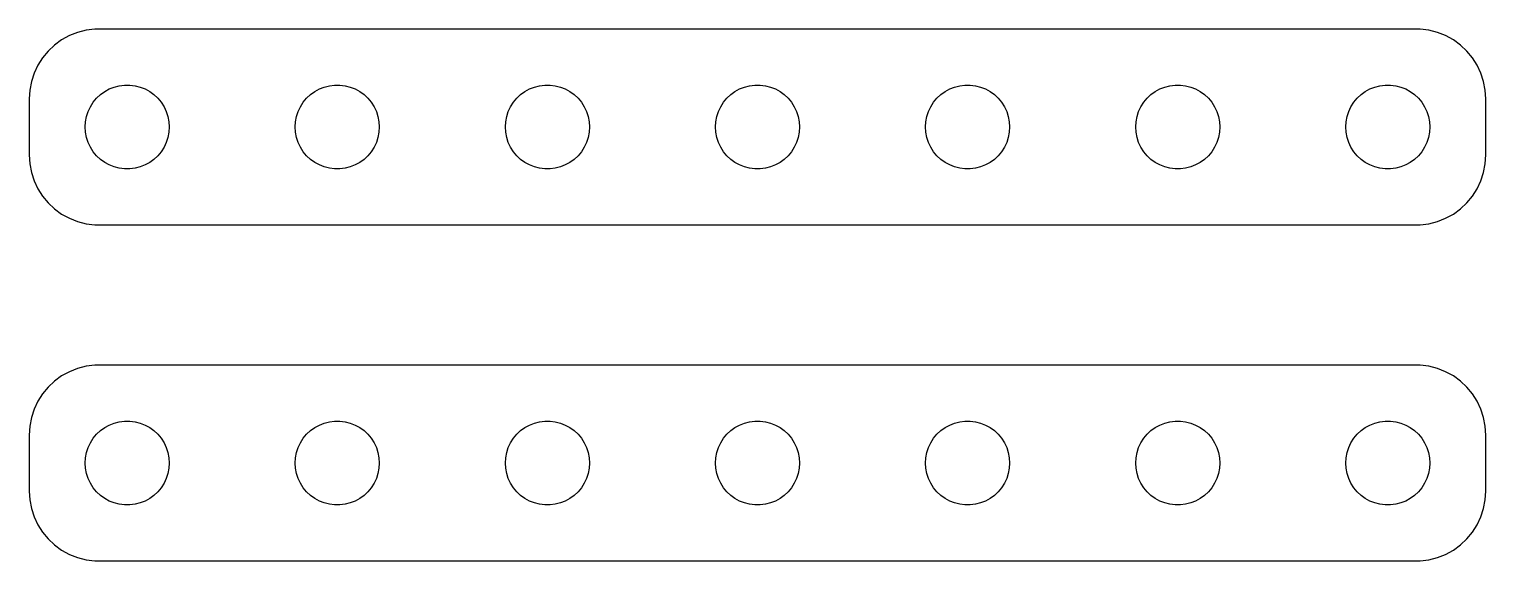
# Model space of a CAD drawing. Header units: metres. Extents: x -52 to 52, y 113 to 223.
# Drawn here: x -52 to 52, y 113 to 151 of the extents above; entities that cross this region are included whole.
import ezdxf

# ---------------------------------------------------------------- set-up
doc = ezdxf.new("R2010")
doc.units = ezdxf.units.M

msp = doc.modelspace()

# ---------------------------------------------------------------- linework, layer by layer
for p, q in [((-47.9369, 150.911), (-48.5451, 150.755)), ((-47.3139, 150.99), (-47.9369, 150.911)), ((47.3139, 150.99), (-47.3139, 150.99)), ((47.9369, 150.911), (47.3139, 150.99)), ((48.5451, 150.755), (47.9369, 150.911)), ((-50.1871, 149.853), (-50.6448, 149.423)), ((-49.6791, 150.222), (-50.1871, 149.853)), ((-49.1289, 150.524), (-49.6791, 150.222)), ((-48.5451, 150.755), (-49.1289, 150.524)), ((49.1289, 150.524), (48.5451, 150.755)), ((49.6791, 150.222), (49.1289, 150.524)), ((50.1871, 149.853), (49.6791, 150.222)), ((50.6448, 149.423), (50.1871, 149.853)), ((-51.0451, 148.939), (-51.3815, 148.409)), ((-50.6448, 149.423), (-51.0451, 148.939)), ((51.0451, 148.939), (50.6448, 149.423)), ((51.3815, 148.409), (51.0451, 148.939)), ((-51.6489, 147.841), (-51.8429, 147.243)), ((-51.3815, 148.409), (-51.6489, 147.841)), ((51.6489, 147.841), (51.3815, 148.409)), ((51.8429, 147.243), (51.6489, 147.841)), ((-51.8429, 147.243), (-51.9606, 146.627)), ((-46.6075, 146.533), (-46.2773, 146.714)), ((-46.2773, 146.714), (-45.927, 146.853)), ((-45.927, 146.853), (-45.5621, 146.947)), ((-45.5621, 146.947), (-45.1884, 146.994)), ((-45.1884, 146.994), (-44.8116, 146.994)), ((-44.8116, 146.994), (-44.4379, 146.947)), ((-44.4379, 146.947), (-44.0729, 146.853)), ((-44.0729, 146.853), (-43.7227, 146.714)), ((-43.7227, 146.714), (-43.3925, 146.533)), ((-31.6075, 146.533), (-31.2773, 146.714)), ((-31.2773, 146.714), (-30.927, 146.853)), ((-30.927, 146.853), (-30.5621, 146.947)), ((-30.5621, 146.947), (-30.1884, 146.994)), ((-30.1884, 146.994), (-29.8116, 146.994)), ((-29.8116, 146.994), (-29.4379, 146.947)), ((-29.4379, 146.947), (-29.0729, 146.853)), ((-29.0729, 146.853), (-28.7227, 146.714)), ((-28.7227, 146.714), (-28.3925, 146.533)), ((-16.6075, 146.533), (-16.2773, 146.714)), ((-16.2773, 146.714), (-15.927, 146.853)), ((-15.927, 146.853), (-15.5621, 146.947)), ((-15.5621, 146.947), (-15.1884, 146.994)), ((-15.1884, 146.994), (-14.8116, 146.994)), ((-14.8116, 146.994), (-14.4379, 146.947)), ((-14.4379, 146.947), (-14.0729, 146.853)), ((-14.0729, 146.853), (-13.7227, 146.714)), ((-13.7227, 146.714), (-13.3925, 146.533)), ((-1.60747, 146.533), (-1.27733, 146.714)), ((-1.27733, 146.714), (-0.92705, 146.853)), ((-0.92705, 146.853), (-0.56213, 146.947)), ((-0.56213, 146.947), (-0.18837, 146.994)), ((-0.18837, 146.994), (0.18837, 146.994)), ((0.18837, 146.994), (0.56213, 146.947)), ((0.56213, 146.947), (0.92705, 146.853)), ((0.92705, 146.853), (1.27733, 146.714)), ((1.27733, 146.714), (1.60747, 146.533)), ((13.3925, 146.533), (13.7227, 146.714)), ((13.7227, 146.714), (14.0729, 146.853)), ((14.0729, 146.853), (14.4379, 146.947)), ((14.4379, 146.947), (14.8116, 146.994)), ((14.8116, 146.994), (15.1884, 146.994)), ((15.1884, 146.994), (15.5621, 146.947)), ((15.5621, 146.947), (15.927, 146.853)), ((15.927, 146.853), (16.2773, 146.714)), ((16.2773, 146.714), (16.6075, 146.533)), ((28.3925, 146.533), (28.7227, 146.714)), ((28.7227, 146.714), (29.0729, 146.853)), ((29.0729, 146.853), (29.4379, 146.947)), ((29.4379, 146.947), (29.8116, 146.994)), ((29.8116, 146.994), (30.1884, 146.994)), ((30.1884, 146.994), (30.5621, 146.947)), ((30.5621, 146.947), (30.927, 146.853)), ((30.927, 146.853), (31.2773, 146.714)), ((31.2773, 146.714), (31.6075, 146.533)), ((43.3925, 146.533), (43.7227, 146.714)), ((43.7227, 146.714), (44.0729, 146.853)), ((44.0729, 146.853), (44.4379, 146.947)), ((44.4379, 146.947), (44.8116, 146.994)), ((44.8116, 146.994), (45.1884, 146.994)), ((45.1884, 146.994), (45.5621, 146.947)), ((45.5621, 146.947), (45.927, 146.853)), ((45.927, 146.853), (46.2773, 146.714)), ((46.2773, 146.714), (46.6075, 146.533)), ((51.9606, 146.627), (51.8429, 147.243)), ((-51.9606, 146.627), (-52, 146)), ((-52, 146), (-52, 142)), ((-47.6289, 145.445), (-47.427, 145.763)), ((-47.427, 145.763), (-47.1869, 146.054)), ((-47.1869, 146.054), (-46.9123, 146.312)), ((-46.9123, 146.312), (-46.6075, 146.533)), ((-43.3925, 146.533), (-43.0877, 146.312)), ((-43.0877, 146.312), (-42.8131, 146.054)), ((-42.8131, 146.054), (-42.5729, 145.763)), ((-42.5729, 145.763), (-42.3711, 145.445)), ((-32.6289, 145.445), (-32.427, 145.763)), ((-32.427, 145.763), (-32.1869, 146.054)), ((-32.1869, 146.054), (-31.9123, 146.312)), ((-31.9123, 146.312), (-31.6075, 146.533)), ((-28.3925, 146.533), (-28.0877, 146.312)), ((-28.0877, 146.312), (-27.8131, 146.054)), ((-27.8131, 146.054), (-27.5729, 145.763)), ((-27.5729, 145.763), (-27.3711, 145.445)), ((-17.6289, 145.445), (-17.427, 145.763)), ((-17.427, 145.763), (-17.1869, 146.054)), ((-17.1869, 146.054), (-16.9123, 146.312)), ((-16.9123, 146.312), (-16.6075, 146.533)), ((-13.3925, 146.533), (-13.0877, 146.312)), ((-13.0877, 146.312), (-12.8131, 146.054)), ((-12.8131, 146.054), (-12.5729, 145.763)), ((-12.5729, 145.763), (-12.3711, 145.445)), ((-2.62891, 145.445), (-2.42705, 145.763)), ((-2.42705, 145.763), (-2.1869, 146.054)), ((-2.1869, 146.054), (-1.91226, 146.312)), ((-1.91226, 146.312), (-1.60747, 146.533)), ((1.60747, 146.533), (1.91226, 146.312)), ((1.91226, 146.312), (2.1869, 146.054)), ((2.1869, 146.054), (2.42705, 145.763)), ((2.42705, 145.763), (2.62891, 145.445)), ((12.3711, 145.445), (12.5729, 145.763)), ((12.5729, 145.763), (12.8131, 146.054)), ((12.8131, 146.054), (13.0877, 146.312)), ((13.0877, 146.312), (13.3925, 146.533)), ((16.6075, 146.533), (16.9123, 146.312)), ((16.9123, 146.312), (17.1869, 146.054)), ((17.1869, 146.054), (17.427, 145.763)), ((17.427, 145.763), (17.6289, 145.445)), ((27.3711, 145.445), (27.5729, 145.763)), ((27.5729, 145.763), (27.8131, 146.054)), ((27.8131, 146.054), (28.0877, 146.312)), ((28.0877, 146.312), (28.3925, 146.533)), ((31.6075, 146.533), (31.9123, 146.312)), ((31.9123, 146.312), (32.1869, 146.054)), ((32.1869, 146.054), (32.427, 145.763)), ((32.427, 145.763), (32.6289, 145.445)), ((42.3711, 145.445), (42.5729, 145.763)), ((42.5729, 145.763), (42.8131, 146.054)), ((42.8131, 146.054), (43.0877, 146.312)), ((43.0877, 146.312), (43.3925, 146.533)), ((46.6075, 146.533), (46.9123, 146.312)), ((46.9123, 146.312), (47.1869, 146.054)), ((47.1869, 146.054), (47.427, 145.763)), ((47.427, 145.763), (47.6289, 145.445)), ((52, 146), (51.9606, 146.627)), ((52, 142), (52, 146)), ((-47.9763, 144.376), (-47.9057, 144.746)), ((-47.9057, 144.746), (-47.7893, 145.104)), ((-47.7893, 145.104), (-47.6289, 145.445)), ((-42.3711, 145.445), (-42.2107, 145.104)), ((-42.2107, 145.104), (-42.0942, 144.746)), ((-42.0942, 144.746), (-42.0237, 144.376)), ((-32.9763, 144.376), (-32.9057, 144.746)), ((-32.9057, 144.746), (-32.7893, 145.104)), ((-32.7893, 145.104), (-32.6289, 145.445)), ((-27.3711, 145.445), (-27.2107, 145.104)), ((-27.2107, 145.104), (-27.0942, 144.746)), ((-27.0942, 144.746), (-27.0237, 144.376)), ((-17.9763, 144.376), (-17.9057, 144.746)), ((-17.9057, 144.746), (-17.7893, 145.104)), ((-17.7893, 145.104), (-17.6289, 145.445)), ((-12.3711, 145.445), (-12.2107, 145.104)), ((-12.2107, 145.104), (-12.0942, 144.746)), ((-12.0942, 144.746), (-12.0237, 144.376)), ((-2.97633, 144.376), (-2.90575, 144.746)), ((-2.90575, 144.746), (-2.78932, 145.104)), ((-2.78932, 145.104), (-2.62891, 145.445)), ((2.62891, 145.445), (2.78932, 145.104)), ((2.78932, 145.104), (2.90575, 144.746)), ((2.90575, 144.746), (2.97633, 144.376)), ((12.0237, 144.376), (12.0942, 144.746)), ((12.0942, 144.746), (12.2107, 145.104)), ((12.2107, 145.104), (12.3711, 145.445)), ((17.6289, 145.445), (17.7893, 145.104)), ((17.7893, 145.104), (17.9057, 144.746)), ((17.9057, 144.746), (17.9763, 144.376)), ((27.0237, 144.376), (27.0942, 144.746)), ((27.0942, 144.746), (27.2107, 145.104)), ((27.2107, 145.104), (27.3711, 145.445)), ((32.6289, 145.445), (32.7893, 145.104)), ((32.7893, 145.104), (32.9057, 144.746)), ((32.9057, 144.746), (32.9763, 144.376)), ((42.0237, 144.376), (42.0942, 144.746)), ((42.0942, 144.746), (42.2107, 145.104)), ((42.2107, 145.104), (42.3711, 145.445)), ((47.6289, 145.445), (47.7893, 145.104)), ((47.7893, 145.104), (47.9057, 144.746)), ((47.9057, 144.746), (47.9763, 144.376)), ((-48, 144), (-47.9763, 144.376)), ((-47.9763, 143.624), (-48, 144)), ((-47.9057, 143.254), (-47.9763, 143.624)), ((-42.0237, 143.624), (-42.0942, 143.254)), ((-42.0237, 144.376), (-42, 144)), ((-42, 144), (-42.0237, 143.624)), ((-33, 144), (-32.9763, 144.376)), ((-32.9763, 143.624), (-33, 144)), ((-32.9057, 143.254), (-32.9763, 143.624)), ((-27.0237, 143.624), (-27.0942, 143.254)), ((-27.0237, 144.376), (-27, 144)), ((-27, 144), (-27.0237, 143.624)), ((-18, 144), (-17.9763, 144.376)), ((-17.9763, 143.624), (-18, 144)), ((-17.9057, 143.254), (-17.9763, 143.624)), ((-12.0237, 143.624), (-12.0942, 143.254)), ((-12.0237, 144.376), (-12, 144)), ((-12, 144), (-12.0237, 143.624)), ((-3, 144), (-2.97633, 144.376)), ((-2.97633, 143.624), (-3, 144)), ((-2.90575, 143.254), (-2.97633, 143.624)), ((2.97633, 143.624), (2.90575, 143.254)), ((2.97633, 144.376), (3, 144)), ((3, 144), (2.97633, 143.624)), ((12, 144), (12.0237, 144.376)), ((12.0237, 143.624), (12, 144)), ((12.0942, 143.254), (12.0237, 143.624)), ((17.9763, 143.624), (17.9057, 143.254)), ((17.9763, 144.376), (18, 144)), ((18, 144), (17.9763, 143.624)), ((27, 144), (27.0237, 144.376)), ((27.0237, 143.624), (27, 144)), ((27.0942, 143.254), (27.0237, 143.624)), ((32.9763, 143.624), (32.9057, 143.254)), ((32.9763, 144.376), (33, 144)), ((33, 144), (32.9763, 143.624)), ((42, 144), (42.0237, 144.376)), ((42.0237, 143.624), (42, 144)), ((42.0942, 143.254), (42.0237, 143.624)), ((47.9763, 143.624), (47.9057, 143.254)), ((47.9763, 144.376), (48, 144)), ((48, 144), (47.9763, 143.624)), ((-47.7893, 142.896), (-47.9057, 143.254)), ((-47.6289, 142.555), (-47.7893, 142.896)), ((-47.427, 142.237), (-47.6289, 142.555)), ((-42.3711, 142.555), (-42.5729, 142.237)), ((-42.2107, 142.896), (-42.3711, 142.555)), ((-42.0942, 143.254), (-42.2107, 142.896)), ((-32.7893, 142.896), (-32.9057, 143.254)), ((-32.6289, 142.555), (-32.7893, 142.896)), ((-32.427, 142.237), (-32.6289, 142.555)), ((-27.3711, 142.555), (-27.5729, 142.237)), ((-27.2107, 142.896), (-27.3711, 142.555)), ((-27.0942, 143.254), (-27.2107, 142.896)), ((-17.7893, 142.896), (-17.9057, 143.254)), ((-17.6289, 142.555), (-17.7893, 142.896)), ((-17.427, 142.237), (-17.6289, 142.555)), ((-12.3711, 142.555), (-12.5729, 142.237)), ((-12.2107, 142.896), (-12.3711, 142.555)), ((-12.0942, 143.254), (-12.2107, 142.896)), ((-2.78932, 142.896), (-2.90575, 143.254)), ((-2.62891, 142.555), (-2.78932, 142.896)), ((-2.42705, 142.237), (-2.62891, 142.555)), ((2.62891, 142.555), (2.42705, 142.237)), ((2.78932, 142.896), (2.62891, 142.555)), ((2.90575, 143.254), (2.78932, 142.896)), ((12.2107, 142.896), (12.0942, 143.254)), ((12.3711, 142.555), (12.2107, 142.896)), ((12.5729, 142.237), (12.3711, 142.555)), ((17.6289, 142.555), (17.427, 142.237)), ((17.7893, 142.896), (17.6289, 142.555)), ((17.9057, 143.254), (17.7893, 142.896)), ((27.2107, 142.896), (27.0942, 143.254)), ((27.3711, 142.555), (27.2107, 142.896)), ((27.5729, 142.237), (27.3711, 142.555)), ((32.6289, 142.555), (32.427, 142.237)), ((32.7893, 142.896), (32.6289, 142.555)), ((32.9057, 143.254), (32.7893, 142.896)), ((42.2107, 142.896), (42.0942, 143.254)), ((42.3711, 142.555), (42.2107, 142.896)), ((42.5729, 142.237), (42.3711, 142.555)), ((47.6289, 142.555), (47.427, 142.237)), ((47.7893, 142.896), (47.6289, 142.555)), ((47.9057, 143.254), (47.7893, 142.896)), ((-52, 142), (-51.9606, 141.373)), ((-47.1869, 141.946), (-47.427, 142.237)), ((-46.9123, 141.688), (-47.1869, 141.946)), ((-46.6075, 141.467), (-46.9123, 141.688)), ((-46.2773, 141.286), (-46.6075, 141.467)), ((-43.3925, 141.467), (-43.7227, 141.286)), ((-43.0877, 141.688), (-43.3925, 141.467)), ((-42.8131, 141.946), (-43.0877, 141.688)), ((-42.5729, 142.237), (-42.8131, 141.946)), ((-32.1869, 141.946), (-32.427, 142.237)), ((-31.9123, 141.688), (-32.1869, 141.946)), ((-31.6075, 141.467), (-31.9123, 141.688)), ((-31.2773, 141.286), (-31.6075, 141.467)), ((-28.3925, 141.467), (-28.7227, 141.286)), ((-28.0877, 141.688), (-28.3925, 141.467)), ((-27.8131, 141.946), (-28.0877, 141.688)), ((-27.5729, 142.237), (-27.8131, 141.946)), ((-17.1869, 141.946), (-17.427, 142.237)), ((-16.9123, 141.688), (-17.1869, 141.946)), ((-16.6075, 141.467), (-16.9123, 141.688)), ((-16.2773, 141.286), (-16.6075, 141.467)), ((-13.3925, 141.467), (-13.7227, 141.286)), ((-13.0877, 141.688), (-13.3925, 141.467)), ((-12.8131, 141.946), (-13.0877, 141.688)), ((-12.5729, 142.237), (-12.8131, 141.946)), ((-2.1869, 141.946), (-2.42705, 142.237)), ((-1.91226, 141.688), (-2.1869, 141.946)), ((-1.60747, 141.467), (-1.91226, 141.688)), ((-1.27733, 141.286), (-1.60747, 141.467)), ((1.60747, 141.467), (1.27733, 141.286)), ((1.91226, 141.688), (1.60747, 141.467)), ((2.1869, 141.946), (1.91226, 141.688)), ((2.42705, 142.237), (2.1869, 141.946)), ((12.8131, 141.946), (12.5729, 142.237)), ((13.0877, 141.688), (12.8131, 141.946)), ((13.3925, 141.467), (13.0877, 141.688)), ((13.7227, 141.286), (13.3925, 141.467)), ((16.6075, 141.467), (16.2773, 141.286)), ((16.9123, 141.688), (16.6075, 141.467)), ((17.1869, 141.946), (16.9123, 141.688)), ((17.427, 142.237), (17.1869, 141.946)), ((27.8131, 141.946), (27.5729, 142.237)), ((28.0877, 141.688), (27.8131, 141.946)), ((28.3925, 141.467), (28.0877, 141.688)), ((28.7227, 141.286), (28.3925, 141.467)), ((31.6075, 141.467), (31.2773, 141.286)), ((31.9123, 141.688), (31.6075, 141.467)), ((32.1869, 141.946), (31.9123, 141.688)), ((32.427, 142.237), (32.1869, 141.946)), ((42.8131, 141.946), (42.5729, 142.237)), ((43.0877, 141.688), (42.8131, 141.946)), ((43.3925, 141.467), (43.0877, 141.688)), ((43.7227, 141.286), (43.3925, 141.467)), ((46.6075, 141.467), (46.2773, 141.286)), ((46.9123, 141.688), (46.6075, 141.467)), ((47.1869, 141.946), (46.9123, 141.688)), ((47.427, 142.237), (47.1869, 141.946)), ((51.9606, 141.373), (52, 142)), ((-51.9606, 141.373), (-51.8429, 140.757)), ((-51.8429, 140.757), (-51.6489, 140.159)), ((-45.927, 141.147), (-46.2773, 141.286)), ((-45.5621, 141.053), (-45.927, 141.147)), ((-45.1884, 141.006), (-45.5621, 141.053)), ((-44.8116, 141.006), (-45.1884, 141.006)), ((-44.4379, 141.053), (-44.8116, 141.006)), ((-44.0729, 141.147), (-44.4379, 141.053)), ((-43.7227, 141.286), (-44.0729, 141.147)), ((-30.927, 141.147), (-31.2773, 141.286)), ((-30.5621, 141.053), (-30.927, 141.147)), ((-30.1884, 141.006), (-30.5621, 141.053)), ((-29.8116, 141.006), (-30.1884, 141.006)), ((-29.4379, 141.053), (-29.8116, 141.006)), ((-29.0729, 141.147), (-29.4379, 141.053)), ((-28.7227, 141.286), (-29.0729, 141.147)), ((-15.927, 141.147), (-16.2773, 141.286)), ((-15.5621, 141.053), (-15.927, 141.147)), ((-15.1884, 141.006), (-15.5621, 141.053)), ((-14.8116, 141.006), (-15.1884, 141.006)), ((-14.4379, 141.053), (-14.8116, 141.006)), ((-14.0729, 141.147), (-14.4379, 141.053)), ((-13.7227, 141.286), (-14.0729, 141.147)), ((-0.92705, 141.147), (-1.27733, 141.286)), ((-0.56213, 141.053), (-0.92705, 141.147)), ((-0.18837, 141.006), (-0.56213, 141.053)), ((0.18837, 141.006), (-0.18837, 141.006)), ((0.56213, 141.053), (0.18837, 141.006)), ((0.92705, 141.147), (0.56213, 141.053)), ((1.27733, 141.286), (0.92705, 141.147)), ((14.0729, 141.147), (13.7227, 141.286)), ((14.4379, 141.053), (14.0729, 141.147)), ((14.8116, 141.006), (14.4379, 141.053)), ((15.1884, 141.006), (14.8116, 141.006)), ((15.5621, 141.053), (15.1884, 141.006)), ((15.927, 141.147), (15.5621, 141.053)), ((16.2773, 141.286), (15.927, 141.147)), ((29.0729, 141.147), (28.7227, 141.286)), ((29.4379, 141.053), (29.0729, 141.147)), ((29.8116, 141.006), (29.4379, 141.053)), ((30.1884, 141.006), (29.8116, 141.006)), ((30.5621, 141.053), (30.1884, 141.006)), ((30.927, 141.147), (30.5621, 141.053)), ((31.2773, 141.286), (30.927, 141.147)), ((44.0729, 141.147), (43.7227, 141.286)), ((44.4379, 141.053), (44.0729, 141.147)), ((44.8116, 141.006), (44.4379, 141.053)), ((45.1884, 141.006), (44.8116, 141.006)), ((45.5621, 141.053), (45.1884, 141.006)), ((45.927, 141.147), (45.5621, 141.053)), ((46.2773, 141.286), (45.927, 141.147)), ((51.6489, 140.159), (51.8429, 140.757)), ((51.8429, 140.757), (51.9606, 141.373)), ((-51.6489, 140.159), (-51.3815, 139.591)), ((-51.3815, 139.591), (-51.0451, 139.061)), ((51.0451, 139.061), (51.3815, 139.591)), ((51.3815, 139.591), (51.6489, 140.159)), ((-51.0451, 139.061), (-50.6448, 138.577)), ((-50.6448, 138.577), (-50.1871, 138.147)), ((50.1871, 138.147), (50.6448, 138.577)), ((50.6448, 138.577), (51.0451, 139.061)), ((-50.1871, 138.147), (-49.6791, 137.778)), ((-49.6791, 137.778), (-49.1289, 137.476)), ((-49.1289, 137.476), (-48.5451, 137.245)), ((48.5451, 137.245), (49.1289, 137.476)), ((49.1289, 137.476), (49.6791, 137.778)), ((49.6791, 137.778), (50.1871, 138.147)), ((-48.5451, 137.245), (-47.9369, 137.089)), ((-47.9369, 137.089), (-47.3139, 137.01)), ((-47.3139, 137.01), (47.3139, 137.01)), ((47.3139, 137.01), (47.9369, 137.089)), ((47.9369, 137.089), (48.5451, 137.245)), ((-47.9369, 126.911), (-48.5451, 126.755)), ((-47.3139, 126.99), (-47.9369, 126.911)), ((47.3139, 126.99), (-47.3139, 126.99)), ((47.9369, 126.911), (47.3139, 126.99)), ((48.5451, 126.755), (47.9369, 126.911)), ((-50.1871, 125.853), (-50.6448, 125.423)), ((-49.6791, 126.222), (-50.1871, 125.853)), ((-49.1289, 126.524), (-49.6791, 126.222)), ((-48.5451, 126.755), (-49.1289, 126.524)), ((49.1289, 126.524), (48.5451, 126.755)), ((49.6791, 126.222), (49.1289, 126.524)), ((50.1871, 125.853), (49.6791, 126.222)), ((50.6448, 125.423), (50.1871, 125.853)), ((-51.0451, 124.939), (-51.3815, 124.409)), ((-50.6448, 125.423), (-51.0451, 124.939)), ((51.0451, 124.939), (50.6448, 125.423)), ((51.3815, 124.409), (51.0451, 124.939)), ((-51.6489, 123.841), (-51.8429, 123.243)), ((-51.3815, 124.409), (-51.6489, 123.841)), ((51.6489, 123.841), (51.3815, 124.409)), ((51.8429, 123.243), (51.6489, 123.841)), ((-51.8429, 123.243), (-51.9606, 122.627)), ((-46.2773, 122.714), (-45.927, 122.853)), ((-45.927, 122.853), (-45.5621, 122.947)), ((-45.5621, 122.947), (-45.1884, 122.994)), ((-45.1884, 122.994), (-44.8116, 122.994)), ((-44.8116, 122.994), (-44.4379, 122.947)), ((-44.4379, 122.947), (-44.0729, 122.853)), ((-44.0729, 122.853), (-43.7227, 122.714)), ((-31.2773, 122.714), (-30.927, 122.853)), ((-30.927, 122.853), (-30.5621, 122.947)), ((-30.5621, 122.947), (-30.1884, 122.994)), ((-30.1884, 122.994), (-29.8116, 122.994)), ((-29.8116, 122.994), (-29.4379, 122.947)), ((-29.4379, 122.947), (-29.0729, 122.853)), ((-29.0729, 122.853), (-28.7227, 122.714)), ((-16.2773, 122.714), (-15.927, 122.853)), ((-15.927, 122.853), (-15.5621, 122.947)), ((-15.5621, 122.947), (-15.1884, 122.994)), ((-15.1884, 122.994), (-14.8116, 122.994)), ((-14.8116, 122.994), (-14.4379, 122.947)), ((-14.4379, 122.947), (-14.0729, 122.853)), ((-14.0729, 122.853), (-13.7227, 122.714)), ((-1.27733, 122.714), (-0.92705, 122.853)), ((-0.92705, 122.853), (-0.56213, 122.947)), ((-0.56213, 122.947), (-0.18837, 122.994)), ((-0.18837, 122.994), (0.18837, 122.994)), ((0.18837, 122.994), (0.56213, 122.947)), ((0.56213, 122.947), (0.92705, 122.853)), ((0.92705, 122.853), (1.27733, 122.714)), ((13.7227, 122.714), (14.0729, 122.853)), ((14.0729, 122.853), (14.4379, 122.947)), ((14.4379, 122.947), (14.8116, 122.994)), ((14.8116, 122.994), (15.1884, 122.994)), ((15.1884, 122.994), (15.5621, 122.947)), ((15.5621, 122.947), (15.927, 122.853)), ((15.927, 122.853), (16.2773, 122.714)), ((28.7227, 122.714), (29.0729, 122.853)), ((29.0729, 122.853), (29.4379, 122.947)), ((29.4379, 122.947), (29.8116, 122.994)), ((29.8116, 122.994), (30.1884, 122.994)), ((30.1884, 122.994), (30.5621, 122.947)), ((30.5621, 122.947), (30.927, 122.853)), ((30.927, 122.853), (31.2773, 122.714)), ((43.7227, 122.714), (44.0729, 122.853)), ((44.0729, 122.853), (44.4379, 122.947)), ((44.4379, 122.947), (44.8116, 122.994)), ((44.8116, 122.994), (45.1884, 122.994)), ((45.1884, 122.994), (45.5621, 122.947)), ((45.5621, 122.947), (45.927, 122.853)), ((45.927, 122.853), (46.2773, 122.714)), ((51.9606, 122.627), (51.8429, 123.243)), ((-51.9606, 122.627), (-52, 122)), ((-52, 122), (-52, 118)), ((-47.6289, 121.445), (-47.427, 121.763)), ((-47.427, 121.763), (-47.1869, 122.054)), ((-47.1869, 122.054), (-46.9123, 122.312)), ((-46.9123, 122.312), (-46.6075, 122.533)), ((-46.6075, 122.533), (-46.2773, 122.714)), ((-43.7227, 122.714), (-43.3925, 122.533)), ((-43.3925, 122.533), (-43.0877, 122.312)), ((-43.0877, 122.312), (-42.8131, 122.054)), ((-42.8131, 122.054), (-42.5729, 121.763)), ((-42.5729, 121.763), (-42.3711, 121.445)), ((-32.6289, 121.445), (-32.427, 121.763)), ((-32.427, 121.763), (-32.1869, 122.054)), ((-32.1869, 122.054), (-31.9123, 122.312)), ((-31.9123, 122.312), (-31.6075, 122.533)), ((-31.6075, 122.533), (-31.2773, 122.714)), ((-28.7227, 122.714), (-28.3925, 122.533)), ((-28.3925, 122.533), (-28.0877, 122.312)), ((-28.0877, 122.312), (-27.8131, 122.054)), ((-27.8131, 122.054), (-27.5729, 121.763)), ((-27.5729, 121.763), (-27.3711, 121.445)), ((-17.6289, 121.445), (-17.427, 121.763)), ((-17.427, 121.763), (-17.1869, 122.054)), ((-17.1869, 122.054), (-16.9123, 122.312)), ((-16.9123, 122.312), (-16.6075, 122.533)), ((-16.6075, 122.533), (-16.2773, 122.714)), ((-13.7227, 122.714), (-13.3925, 122.533)), ((-13.3925, 122.533), (-13.0877, 122.312)), ((-13.0877, 122.312), (-12.8131, 122.054)), ((-12.8131, 122.054), (-12.5729, 121.763)), ((-12.5729, 121.763), (-12.3711, 121.445)), ((-2.62891, 121.445), (-2.42705, 121.763)), ((-2.42705, 121.763), (-2.1869, 122.054)), ((-2.1869, 122.054), (-1.91226, 122.312)), ((-1.91226, 122.312), (-1.60747, 122.533)), ((-1.60747, 122.533), (-1.27733, 122.714)), ((1.27733, 122.714), (1.60747, 122.533)), ((1.60747, 122.533), (1.91226, 122.312)), ((1.91226, 122.312), (2.1869, 122.054)), ((2.1869, 122.054), (2.42705, 121.763)), ((2.42705, 121.763), (2.62891, 121.445)), ((12.3711, 121.445), (12.5729, 121.763)), ((12.5729, 121.763), (12.8131, 122.054)), ((12.8131, 122.054), (13.0877, 122.312)), ((13.0877, 122.312), (13.3925, 122.533)), ((13.3925, 122.533), (13.7227, 122.714)), ((16.2773, 122.714), (16.6075, 122.533)), ((16.6075, 122.533), (16.9123, 122.312)), ((16.9123, 122.312), (17.1869, 122.054)), ((17.1869, 122.054), (17.427, 121.763)), ((17.427, 121.763), (17.6289, 121.445)), ((27.3711, 121.445), (27.5729, 121.763)), ((27.5729, 121.763), (27.8131, 122.054)), ((27.8131, 122.054), (28.0877, 122.312)), ((28.0877, 122.312), (28.3925, 122.533)), ((28.3925, 122.533), (28.7227, 122.714)), ((31.2773, 122.714), (31.6075, 122.533)), ((31.6075, 122.533), (31.9123, 122.312)), ((31.9123, 122.312), (32.1869, 122.054)), ((32.1869, 122.054), (32.427, 121.763)), ((32.427, 121.763), (32.6289, 121.445)), ((42.3711, 121.445), (42.5729, 121.763)), ((42.5729, 121.763), (42.8131, 122.054)), ((42.8131, 122.054), (43.0877, 122.312)), ((43.0877, 122.312), (43.3925, 122.533)), ((43.3925, 122.533), (43.7227, 122.714)), ((46.2773, 122.714), (46.6075, 122.533)), ((46.6075, 122.533), (46.9123, 122.312)), ((46.9123, 122.312), (47.1869, 122.054)), ((47.1869, 122.054), (47.427, 121.763)), ((47.427, 121.763), (47.6289, 121.445)), ((52, 122), (51.9606, 122.627)), ((52, 118), (52, 122)), ((-47.9763, 120.376), (-47.9057, 120.746)), ((-47.9057, 120.746), (-47.7893, 121.104)), ((-47.7893, 121.104), (-47.6289, 121.445)), ((-42.3711, 121.445), (-42.2107, 121.104)), ((-42.2107, 121.104), (-42.0942, 120.746)), ((-42.0942, 120.746), (-42.0237, 120.376)), ((-32.9763, 120.376), (-32.9057, 120.746)), ((-32.9057, 120.746), (-32.7893, 121.104)), ((-32.7893, 121.104), (-32.6289, 121.445)), ((-27.3711, 121.445), (-27.2107, 121.104)), ((-27.2107, 121.104), (-27.0942, 120.746)), ((-27.0942, 120.746), (-27.0237, 120.376)), ((-17.9763, 120.376), (-17.9057, 120.746)), ((-17.9057, 120.746), (-17.7893, 121.104)), ((-17.7893, 121.104), (-17.6289, 121.445)), ((-12.3711, 121.445), (-12.2107, 121.104)), ((-12.2107, 121.104), (-12.0942, 120.746)), ((-12.0942, 120.746), (-12.0237, 120.376)), ((-2.97633, 120.376), (-2.90575, 120.746)), ((-2.90575, 120.746), (-2.78932, 121.104)), ((-2.78932, 121.104), (-2.62891, 121.445)), ((2.62891, 121.445), (2.78932, 121.104)), ((2.78932, 121.104), (2.90575, 120.746)), ((2.90575, 120.746), (2.97633, 120.376)), ((12.0237, 120.376), (12.0942, 120.746)), ((12.0942, 120.746), (12.2107, 121.104)), ((12.2107, 121.104), (12.3711, 121.445)), ((17.6289, 121.445), (17.7893, 121.104)), ((17.7893, 121.104), (17.9057, 120.746)), ((17.9057, 120.746), (17.9763, 120.376)), ((27.0237, 120.376), (27.0942, 120.746)), ((27.0942, 120.746), (27.2107, 121.104)), ((27.2107, 121.104), (27.3711, 121.445)), ((32.6289, 121.445), (32.7893, 121.104)), ((32.7893, 121.104), (32.9057, 120.746)), ((32.9057, 120.746), (32.9763, 120.376)), ((42.0237, 120.376), (42.0942, 120.746)), ((42.0942, 120.746), (42.2107, 121.104)), ((42.2107, 121.104), (42.3711, 121.445)), ((47.6289, 121.445), (47.7893, 121.104)), ((47.7893, 121.104), (47.9057, 120.746)), ((47.9057, 120.746), (47.9763, 120.376)), ((-48, 120), (-47.9763, 120.376)), ((-47.9763, 119.624), (-48, 120)), ((-47.9057, 119.254), (-47.9763, 119.624)), ((-42.0237, 119.624), (-42.0942, 119.254)), ((-42.0237, 120.376), (-42, 120)), ((-42, 120), (-42.0237, 119.624)), ((-33, 120), (-32.9763, 120.376)), ((-32.9763, 119.624), (-33, 120)), ((-32.9057, 119.254), (-32.9763, 119.624)), ((-27.0237, 119.624), (-27.0942, 119.254)), ((-27.0237, 120.376), (-27, 120)), ((-27, 120), (-27.0237, 119.624)), ((-18, 120), (-17.9763, 120.376)), ((-17.9763, 119.624), (-18, 120)), ((-17.9057, 119.254), (-17.9763, 119.624)), ((-12.0237, 119.624), (-12.0942, 119.254)), ((-12.0237, 120.376), (-12, 120)), ((-12, 120), (-12.0237, 119.624)), ((-3, 120), (-2.97633, 120.376)), ((-2.97633, 119.624), (-3, 120)), ((-2.90575, 119.254), (-2.97633, 119.624)), ((2.97633, 119.624), (2.90575, 119.254)), ((2.97633, 120.376), (3, 120)), ((3, 120), (2.97633, 119.624)), ((12, 120), (12.0237, 120.376)), ((12.0237, 119.624), (12, 120)), ((12.0942, 119.254), (12.0237, 119.624)), ((17.9763, 119.624), (17.9057, 119.254)), ((17.9763, 120.376), (18, 120)), ((18, 120), (17.9763, 119.624)), ((27, 120), (27.0237, 120.376)), ((27.0237, 119.624), (27, 120)), ((27.0942, 119.254), (27.0237, 119.624)), ((32.9763, 119.624), (32.9057, 119.254)), ((32.9763, 120.376), (33, 120)), ((33, 120), (32.9763, 119.624)), ((42, 120), (42.0237, 120.376)), ((42.0237, 119.624), (42, 120)), ((42.0942, 119.254), (42.0237, 119.624)), ((47.9763, 119.624), (47.9057, 119.254)), ((47.9763, 120.376), (48, 120)), ((48, 120), (47.9763, 119.624)), ((-47.7893, 118.896), (-47.9057, 119.254)), ((-47.6289, 118.555), (-47.7893, 118.896)), ((-42.2107, 118.896), (-42.3711, 118.555)), ((-42.0942, 119.254), (-42.2107, 118.896)), ((-32.7893, 118.896), (-32.9057, 119.254)), ((-32.6289, 118.555), (-32.7893, 118.896)), ((-27.2107, 118.896), (-27.3711, 118.555)), ((-27.0942, 119.254), (-27.2107, 118.896)), ((-17.7893, 118.896), (-17.9057, 119.254)), ((-17.6289, 118.555), (-17.7893, 118.896)), ((-12.2107, 118.896), (-12.3711, 118.555)), ((-12.0942, 119.254), (-12.2107, 118.896)), ((-2.78932, 118.896), (-2.90575, 119.254)), ((-2.62891, 118.555), (-2.78932, 118.896)), ((2.78932, 118.896), (2.62891, 118.555)), ((2.90575, 119.254), (2.78932, 118.896)), ((12.2107, 118.896), (12.0942, 119.254)), ((12.3711, 118.555), (12.2107, 118.896)), ((17.7893, 118.896), (17.6289, 118.555)), ((17.9057, 119.254), (17.7893, 118.896)), ((27.2107, 118.896), (27.0942, 119.254)), ((27.3711, 118.555), (27.2107, 118.896)), ((32.7893, 118.896), (32.6289, 118.555)), ((32.9057, 119.254), (32.7893, 118.896)), ((42.2107, 118.896), (42.0942, 119.254)), ((42.3711, 118.555), (42.2107, 118.896)), ((47.7893, 118.896), (47.6289, 118.555)), ((47.9057, 119.254), (47.7893, 118.896)), ((-52, 118), (-51.9606, 117.373)), ((-47.427, 118.237), (-47.6289, 118.555)), ((-47.1869, 117.946), (-47.427, 118.237)), ((-46.9123, 117.688), (-47.1869, 117.946)), ((-46.6075, 117.467), (-46.9123, 117.688)), ((-43.0877, 117.688), (-43.3925, 117.467)), ((-42.8131, 117.946), (-43.0877, 117.688)), ((-42.5729, 118.237), (-42.8131, 117.946)), ((-42.3711, 118.555), (-42.5729, 118.237)), ((-32.427, 118.237), (-32.6289, 118.555)), ((-32.1869, 117.946), (-32.427, 118.237)), ((-31.9123, 117.688), (-32.1869, 117.946)), ((-31.6075, 117.467), (-31.9123, 117.688)), ((-28.0877, 117.688), (-28.3925, 117.467)), ((-27.8131, 117.946), (-28.0877, 117.688)), ((-27.5729, 118.237), (-27.8131, 117.946)), ((-27.3711, 118.555), (-27.5729, 118.237)), ((-17.427, 118.237), (-17.6289, 118.555)), ((-17.1869, 117.946), (-17.427, 118.237)), ((-16.9123, 117.688), (-17.1869, 117.946)), ((-16.6075, 117.467), (-16.9123, 117.688)), ((-13.0877, 117.688), (-13.3925, 117.467)), ((-12.8131, 117.946), (-13.0877, 117.688)), ((-12.5729, 118.237), (-12.8131, 117.946)), ((-12.3711, 118.555), (-12.5729, 118.237)), ((-2.42705, 118.237), (-2.62891, 118.555)), ((-2.1869, 117.946), (-2.42705, 118.237)), ((-1.91226, 117.688), (-2.1869, 117.946)), ((-1.60747, 117.467), (-1.91226, 117.688)), ((1.91226, 117.688), (1.60747, 117.467)), ((2.1869, 117.946), (1.91226, 117.688)), ((2.42705, 118.237), (2.1869, 117.946)), ((2.62891, 118.555), (2.42705, 118.237)), ((12.5729, 118.237), (12.3711, 118.555)), ((12.8131, 117.946), (12.5729, 118.237)), ((13.0877, 117.688), (12.8131, 117.946)), ((13.3925, 117.467), (13.0877, 117.688)), ((16.9123, 117.688), (16.6075, 117.467)), ((17.1869, 117.946), (16.9123, 117.688)), ((17.427, 118.237), (17.1869, 117.946)), ((17.6289, 118.555), (17.427, 118.237)), ((27.5729, 118.237), (27.3711, 118.555)), ((27.8131, 117.946), (27.5729, 118.237)), ((28.0877, 117.688), (27.8131, 117.946)), ((28.3925, 117.467), (28.0877, 117.688)), ((31.9123, 117.688), (31.6075, 117.467)), ((32.1869, 117.946), (31.9123, 117.688)), ((32.427, 118.237), (32.1869, 117.946)), ((32.6289, 118.555), (32.427, 118.237)), ((42.5729, 118.237), (42.3711, 118.555)), ((42.8131, 117.946), (42.5729, 118.237)), ((43.0877, 117.688), (42.8131, 117.946)), ((43.3925, 117.467), (43.0877, 117.688)), ((46.9123, 117.688), (46.6075, 117.467)), ((47.1869, 117.946), (46.9123, 117.688)), ((47.427, 118.237), (47.1869, 117.946)), ((47.6289, 118.555), (47.427, 118.237)), ((51.9606, 117.373), (52, 118)), ((-51.9606, 117.373), (-51.8429, 116.757)), ((-51.8429, 116.757), (-51.6489, 116.159)), ((-46.2773, 117.286), (-46.6075, 117.467)), ((-45.927, 117.147), (-46.2773, 117.286)), ((-45.5621, 117.053), (-45.927, 117.147)), ((-45.1884, 117.006), (-45.5621, 117.053)), ((-44.8116, 117.006), (-45.1884, 117.006)), ((-44.4379, 117.053), (-44.8116, 117.006)), ((-44.0729, 117.147), (-44.4379, 117.053)), ((-43.7227, 117.286), (-44.0729, 117.147)), ((-43.3925, 117.467), (-43.7227, 117.286)), ((-31.2773, 117.286), (-31.6075, 117.467)), ((-30.927, 117.147), (-31.2773, 117.286)), ((-30.5621, 117.053), (-30.927, 117.147)), ((-30.1884, 117.006), (-30.5621, 117.053)), ((-29.8116, 117.006), (-30.1884, 117.006)), ((-29.4379, 117.053), (-29.8116, 117.006)), ((-29.0729, 117.147), (-29.4379, 117.053)), ((-28.7227, 117.286), (-29.0729, 117.147)), ((-28.3925, 117.467), (-28.7227, 117.286)), ((-16.2773, 117.286), (-16.6075, 117.467)), ((-15.927, 117.147), (-16.2773, 117.286)), ((-15.5621, 117.053), (-15.927, 117.147)), ((-15.1884, 117.006), (-15.5621, 117.053)), ((-14.8116, 117.006), (-15.1884, 117.006)), ((-14.4379, 117.053), (-14.8116, 117.006)), ((-14.0729, 117.147), (-14.4379, 117.053)), ((-13.7227, 117.286), (-14.0729, 117.147)), ((-13.3925, 117.467), (-13.7227, 117.286)), ((-1.27733, 117.286), (-1.60747, 117.467)), ((-0.92705, 117.147), (-1.27733, 117.286)), ((-0.56213, 117.053), (-0.92705, 117.147)), ((-0.18837, 117.006), (-0.56213, 117.053)), ((0.18837, 117.006), (-0.18837, 117.006)), ((0.56213, 117.053), (0.18837, 117.006)), ((0.92705, 117.147), (0.56213, 117.053)), ((1.27733, 117.286), (0.92705, 117.147)), ((1.60747, 117.467), (1.27733, 117.286)), ((13.7227, 117.286), (13.3925, 117.467)), ((14.0729, 117.147), (13.7227, 117.286)), ((14.4379, 117.053), (14.0729, 117.147)), ((14.8116, 117.006), (14.4379, 117.053)), ((15.1884, 117.006), (14.8116, 117.006)), ((15.5621, 117.053), (15.1884, 117.006)), ((15.927, 117.147), (15.5621, 117.053)), ((16.2773, 117.286), (15.927, 117.147)), ((16.6075, 117.467), (16.2773, 117.286)), ((28.7227, 117.286), (28.3925, 117.467)), ((29.0729, 117.147), (28.7227, 117.286)), ((29.4379, 117.053), (29.0729, 117.147)), ((29.8116, 117.006), (29.4379, 117.053)), ((30.1884, 117.006), (29.8116, 117.006)), ((30.5621, 117.053), (30.1884, 117.006)), ((30.927, 117.147), (30.5621, 117.053)), ((31.2773, 117.286), (30.927, 117.147)), ((31.6075, 117.467), (31.2773, 117.286)), ((43.7227, 117.286), (43.3925, 117.467)), ((44.0729, 117.147), (43.7227, 117.286)), ((44.4379, 117.053), (44.0729, 117.147)), ((44.8116, 117.006), (44.4379, 117.053)), ((45.1884, 117.006), (44.8116, 117.006)), ((45.5621, 117.053), (45.1884, 117.006)), ((45.927, 117.147), (45.5621, 117.053)), ((46.2773, 117.286), (45.927, 117.147)), ((46.6075, 117.467), (46.2773, 117.286)), ((51.6489, 116.159), (51.8429, 116.757)), ((51.8429, 116.757), (51.9606, 117.373)), ((-51.6489, 116.159), (-51.3815, 115.591)), ((-51.3815, 115.591), (-51.0451, 115.061)), ((51.0451, 115.061), (51.3815, 115.591)), ((51.3815, 115.591), (51.6489, 116.159)), ((-51.0451, 115.061), (-50.6448, 114.577)), ((-50.6448, 114.577), (-50.1871, 114.147)), ((50.1871, 114.147), (50.6448, 114.577)), ((50.6448, 114.577), (51.0451, 115.061)), ((-50.1871, 114.147), (-49.6791, 113.778)), ((-49.6791, 113.778), (-49.1289, 113.476)), ((-49.1289, 113.476), (-48.5451, 113.245)), ((48.5451, 113.245), (49.1289, 113.476)), ((49.1289, 113.476), (49.6791, 113.778)), ((49.6791, 113.778), (50.1871, 114.147)), ((-48.5451, 113.245), (-47.9369, 113.089)), ((-47.9369, 113.089), (-47.3139, 113.01)), ((-47.3139, 113.01), (47.3139, 113.01)), ((47.3139, 113.01), (47.9369, 113.089)), ((47.9369, 113.089), (48.5451, 113.245))]:
    msp.add_line(p, q)

doc.saveas('drawing.dxf')
